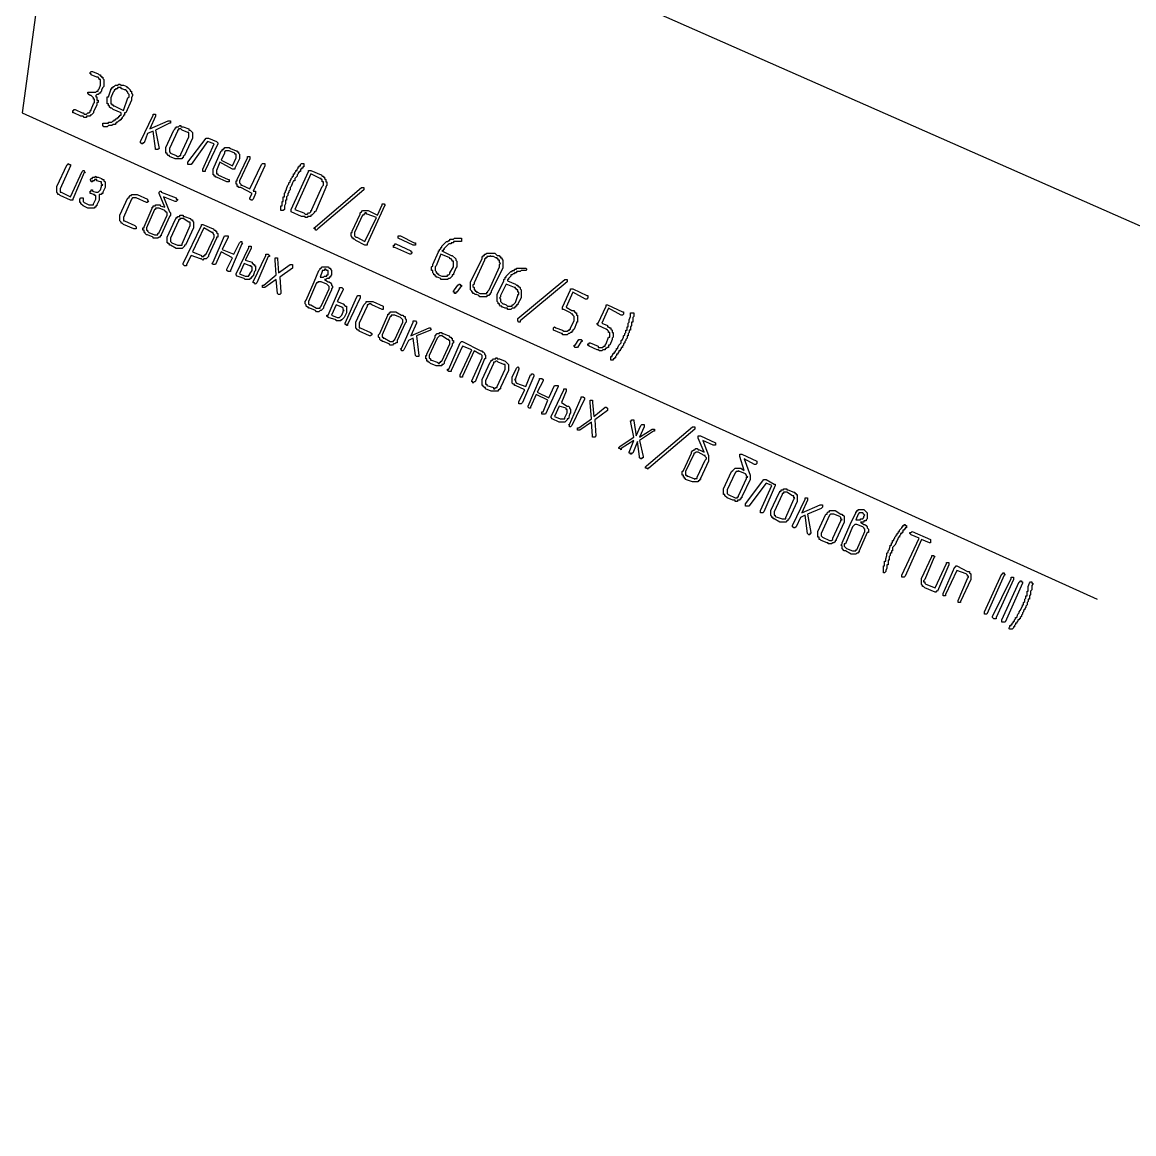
# Model space of a CAD drawing. Header units: millimetres. Extents: x 1 to 1188, y 1 to 840.
# Drawn here: x 312.5 to 373.9, y 490.7 to 552.1 of the extents above; entities that cross this region are included whole.
import ezdxf

# ---------------------------------------------------------------- set-up
doc = ezdxf.new("R2010")
doc.units = ezdxf.units.MM
doc.layers.add('GEOMETRY', color=7, linetype='Continuous')

msp = doc.modelspace()

# ---------------------------------------------------------------- linework, layer by layer
at = {"layer": 'GEOMETRY'}
for points in [[(315.221, 567.253), (312.491, 547.123), (371.864, 520.263)], [(339.097, 556.394), (488.068, 490.735)]]:
    msp.add_lwpolyline(points, dxfattribs=at)
for points in [[(316.555, 548.076), (316.555, 548.013), (316.618, 548.013), (316.618, 547.821), (316.681, 547.821), (316.681, 547.694), (316.618, 547.694), (316.618, 547.568), (316.428, 547.186), (316.428, 547.123), (316.301, 546.996), (316.238, 546.996), (316.238, 546.932), (316.046, 546.932), (316.046, 546.869), (315.919, 546.869), (315.856, 546.932), (315.729, 546.932), (315.348, 547.123), (315.284, 547.123), (315.284, 547.251), (315.348, 547.251), (315.348, 547.314), (315.411, 547.314), (315.793, 547.123), (315.856, 547.123), (315.919, 547.059), (316.046, 547.059), (316.11, 547.123), (316.173, 547.123), (316.238, 547.186), (316.238, 547.251), (316.301, 547.251), (316.301, 547.314), (316.428, 547.631), (316.491, 547.694), (316.491, 547.885), (316.428, 547.885), (316.428, 547.948), (316.364, 548.013), (316.301, 548.076), (316.238, 548.076), (316.173, 548.139), (316.11, 548.203), (316.11, 548.266), (316.555, 548.266), (316.618, 548.33), (316.681, 548.33), (316.681, 548.393), (316.745, 548.456), (316.808, 548.647), (316.808, 548.965), (316.745, 548.965), (316.745, 549.028), (316.681, 549.092), (316.618, 549.092), (316.301, 549.219), (316.301, 549.282), (316.238, 549.282), (316.238, 549.345), (316.301, 549.409), (316.364, 549.409), (316.681, 549.282), (316.745, 549.219), (316.808, 549.219), (316.808, 549.155), (316.872, 549.155), (316.872, 549.092), (316.935, 549.092), (316.935, 549.028), (316.998, 548.965), (316.998, 548.583), (316.935, 548.52), (316.872, 548.393), (316.872, 548.33), (316.808, 548.266), (316.808, 548.203), (316.745, 548.203), (316.681, 548.139), (316.618, 548.139)], [(318.206, 547.123), (318.142, 547.123), (318.142, 546.996), (318.079, 546.996), (318.079, 546.932), (318.015, 546.869), (318.015, 546.806), (317.952, 546.806), (317.952, 546.742), (317.889, 546.742), (317.889, 546.679), (317.825, 546.679), (317.76, 546.615), (317.697, 546.615), (317.697, 546.552), (317.634, 546.552), (317.634, 546.489), (317.507, 546.489), (317.444, 546.425), (317.253, 546.425), (317.19, 546.36), (316.998, 546.36), (316.935, 546.425), (316.935, 546.552), (317.253, 546.552), (317.253, 546.615), (317.444, 546.615), (317.507, 546.679), (317.57, 546.679), (317.57, 546.742), (317.634, 546.742), (317.697, 546.806), (317.76, 546.806), (317.76, 546.869), (317.825, 546.869), (317.825, 546.932), (317.889, 546.932), (317.889, 546.996), (317.952, 546.996), (317.952, 547.123), (317.507, 547.314), (317.444, 547.377), (317.38, 547.377), (317.317, 547.441), (317.317, 547.504), (317.253, 547.504), (317.253, 547.631), (317.19, 547.631), (317.19, 548.013), (317.253, 548.013), (317.38, 548.393), (317.38, 548.456), (317.444, 548.456), (317.444, 548.52), (317.507, 548.52), (317.507, 548.583), (317.57, 548.583), (317.634, 548.647), (317.76, 548.647), (317.825, 548.71), (317.889, 548.71), (317.952, 548.647), (318.079, 548.647), (318.269, 548.583), (318.269, 548.52), (318.332, 548.52), (318.459, 548.393), (318.459, 548.33), (318.523, 548.33), (318.523, 548.203), (318.586, 548.139), (318.586, 548.076), (318.523, 547.948), (318.523, 547.821)], [(318.079, 547.251), (318.332, 547.948), (318.396, 548.013), (318.396, 548.139), (318.332, 548.203), (318.332, 548.266), (318.206, 548.393), (318.142, 548.393), (318.015, 548.456), (317.952, 548.456), (317.952, 548.52), (317.76, 548.52), (317.76, 548.456), (317.634, 548.456), (317.634, 548.393), (317.57, 548.393), (317.57, 548.33), (317.507, 548.266), (317.38, 547.948), (317.38, 547.631), (317.444, 547.631), (317.444, 547.568), (317.507, 547.568), (317.507, 547.504), (317.57, 547.504)], [(319.856, 546.17), (320.047, 545.155), (319.983, 545.091), (319.856, 545.091), (319.856, 545.155), (319.73, 546.107), (319.413, 545.98), (319.221, 545.472), (319.158, 545.472), (319.158, 545.408), (319.094, 545.408), (319.031, 545.472), (319.031, 545.535), (319.73, 546.996), (319.73, 547.059), (319.856, 547.059), (319.856, 546.932), (319.539, 546.234), (320.555, 546.679), (320.682, 546.679), (320.682, 546.552), (320.619, 546.552)], [(321.444, 544.773), (321.381, 544.71), (321.381, 544.646), (321.317, 544.646), (321.317, 544.583), (320.935, 544.583), (320.619, 544.71), (320.619, 544.773), (320.555, 544.773), (320.492, 544.838), (320.492, 544.901), (320.428, 544.901), (320.428, 545.218), (320.872, 546.17), (320.935, 546.234), (320.935, 546.297), (321, 546.297), (321, 546.36), (321.127, 546.36), (321.19, 546.425), (321.254, 546.425), (321.254, 546.36), (321.381, 546.36), (321.698, 546.234), (321.698, 546.17), (321.761, 546.17), (321.826, 546.107), (321.889, 546.044), (321.889, 545.727)], [(321.254, 544.838), (321.698, 545.79), (321.698, 546.044), (321.634, 546.044), (321.317, 546.17), (321.254, 546.234), (321.127, 546.234), (321.127, 546.17), (321.064, 546.17), (321.064, 546.107), (320.619, 545.155), (320.619, 544.964), (320.682, 544.901), (321, 544.773), (321.064, 544.71), (321.127, 544.71), (321.19, 544.773), (321.254, 544.773)], [(322.588, 543.948), (322.588, 543.884), (322.46, 543.884), (322.46, 544.011), (323.095, 545.408), (322.714, 545.535), (321.826, 544.266), (321.634, 544.266), (321.634, 544.393), (322.651, 545.727), (322.778, 545.727), (323.222, 545.535), (323.285, 545.472), (323.285, 545.408)], [(323.413, 544.393), (323.222, 543.948), (323.222, 543.757), (323.285, 543.757), (323.285, 543.694), (323.857, 543.44), (323.92, 543.44), (323.92, 543.314), (323.794, 543.314), (323.222, 543.567), (323.158, 543.567), (323.158, 543.631), (323.095, 543.631), (323.095, 543.694), (323.031, 543.694), (323.031, 544.011), (323.477, 545.028), (323.54, 545.028), (323.54, 545.091), (323.603, 545.091), (323.603, 545.155), (323.667, 545.155), (323.667, 545.218), (323.92, 545.218), (323.984, 545.155), (324.302, 545.028), (324.365, 545.028), (324.365, 544.964), (324.429, 544.964), (324.429, 544.901), (324.492, 544.838), (324.492, 544.583), (324.239, 544.076), (324.239, 544.011), (324.11, 544.011)], [(323.477, 544.519), (324.11, 544.202), (324.302, 544.646), (324.302, 544.838), (324.239, 544.838), (324.239, 544.901), (323.92, 545.028), (323.73, 545.028), (323.667, 544.964), (323.667, 544.901)], [(325.064, 542.932), (325.698, 544.266), (325.763, 544.329), (325.889, 544.329), (325.889, 544.202), (325.254, 542.805), (325.381, 542.805), (325.381, 542.678), (325.254, 542.36), (325.191, 542.297), (325.127, 542.297), (325.064, 542.36), (325.064, 542.423), (325.191, 542.678), (324.556, 542.995), (324.429, 542.995), (324.429, 543.059), (324.365, 543.059), (324.365, 543.185), (324.302, 543.185), (324.302, 543.377), (324.365, 543.377), (324.365, 543.44), (324.936, 544.646), (324.936, 544.71), (325.064, 544.71), (325.064, 544.583), (324.492, 543.377), (324.492, 543.25), (324.556, 543.185), (324.556, 543.122), (324.619, 543.122)], [(315.284, 542.36), (315.284, 542.297), (315.157, 542.297), (314.585, 542.552), (314.522, 542.615), (314.459, 542.615), (314.459, 542.678), (314.395, 542.742), (314.395, 543.059), (314.967, 544.266), (315.031, 544.266), (315.031, 544.329), (315.094, 544.266), (315.157, 544.266), (315.157, 544.202), (314.585, 542.932), (314.585, 542.742), (314.65, 542.742), (315.157, 542.488), (315.793, 543.884), (315.856, 543.948), (315.919, 543.948), (315.919, 543.884), (315.983, 543.821), (315.919, 543.821)], [(326.969, 541.789), (326.905, 541.726), (326.778, 541.726), (326.778, 541.98), (326.842, 541.98), (326.842, 542.233), (326.905, 542.233), (326.905, 542.488), (326.969, 542.488), (326.969, 542.678), (327.032, 542.742), (327.032, 542.805), (327.095, 542.869), (327.095, 542.932), (327.159, 543.122), (327.222, 543.185), (327.222, 543.25), (327.285, 543.314), (327.285, 543.377), (327.35, 543.44), (327.35, 543.504), (327.414, 543.567), (327.414, 543.631), (327.477, 543.631), (327.477, 543.757), (327.54, 543.757), (327.54, 543.821), (327.604, 543.884), (327.604, 543.948), (327.667, 543.948), (327.667, 544.011), (327.731, 544.076), (327.731, 544.139), (327.794, 544.139), (327.794, 544.202), (327.857, 544.202), (327.857, 544.266), (327.921, 544.329), (328.048, 544.329), (328.048, 544.139), (327.984, 544.139), (327.984, 544.076), (327.921, 544.076), (327.921, 544.011), (327.857, 544.011), (327.857, 543.884), (327.794, 543.884), (327.794, 543.821), (327.731, 543.821), (327.731, 543.757), (327.667, 543.694), (327.667, 543.631), (327.54, 543.504), (327.54, 543.377), (327.477, 543.377), (327.414, 543.25), (327.35, 543.059), (327.285, 542.995), (327.285, 542.869), (327.222, 542.805), (327.222, 542.742), (327.159, 542.678), (327.159, 542.552), (327.095, 542.488), (327.095, 542.297), (327.032, 542.297), (327.032, 542.106), (326.969, 541.98)], [(316.745, 542.552), (316.745, 542.297), (316.618, 542.043), (316.618, 541.98), (316.555, 541.98), (316.555, 541.916), (316.491, 541.916), (316.491, 541.853), (316.11, 541.853), (315.856, 541.98), (315.729, 542.106), (315.729, 542.17), (315.666, 542.17), (315.666, 542.36), (315.729, 542.423), (315.856, 542.423), (315.856, 542.233), (315.919, 542.17), (316.173, 542.043), (316.428, 542.043), (316.428, 542.106), (316.555, 542.36), (316.555, 542.552), (316.491, 542.552), (316.491, 542.615), (316.428, 542.615), (316.301, 542.678), (316.238, 542.678), (316.238, 542.805), (316.301, 542.805), (316.301, 542.869), (316.364, 542.869), (316.364, 542.805), (316.555, 542.742), (316.681, 542.742), (316.808, 542.869), (316.872, 543.059), (316.872, 543.122), (316.935, 543.122), (316.872, 543.185), (316.872, 543.314), (316.808, 543.314), (316.618, 543.377), (316.618, 543.44), (316.491, 543.44), (316.491, 543.377), (316.364, 543.377), (316.364, 543.314), (316.301, 543.314), (316.301, 543.377), (316.238, 543.44), (316.301, 543.504), (316.364, 543.504), (316.364, 543.567), (316.491, 543.567), (316.555, 543.631), (316.555, 543.567), (316.681, 543.567), (316.872, 543.504), (316.935, 543.44), (316.998, 543.44), (316.998, 543.377), (317.063, 543.314), (317.063, 542.995), (316.935, 542.742), (316.935, 542.678), (316.872, 542.678), (316.872, 542.615), (316.745, 542.615)], [(328.683, 541.663), (328.619, 541.663), (328.619, 541.598), (328.493, 541.471), (328.429, 541.471), (328.429, 541.408), (328.239, 541.408), (328.239, 541.344), (328.111, 541.344), (328.111, 541.408), (327.921, 541.408), (327.35, 541.663), (327.35, 541.789), (328.302, 543.884), (328.302, 543.948), (328.429, 543.948), (329.001, 543.694), (329.064, 543.631), (329.128, 543.631), (329.128, 543.567), (329.191, 543.567), (329.191, 543.504), (329.255, 543.44), (329.255, 543.314), (329.318, 543.314), (329.318, 543.122), (329.255, 543.059), (329.255, 542.995)], [(328.493, 541.789), (329.064, 543.059), (329.128, 543.122), (329.128, 543.314), (329.064, 543.314), (329.064, 543.44), (329.001, 543.44), (329.001, 543.504), (328.938, 543.504), (328.429, 543.757), (327.54, 541.789), (328.048, 541.598), (328.111, 541.535), (328.239, 541.535), (328.302, 541.598), (328.366, 541.598), (328.429, 541.663), (328.429, 541.726), (328.493, 541.726)], [(320.619, 541.663), (320.682, 541.598), (320.682, 541.471), (320.619, 541.408), (320.173, 540.392), (320.173, 540.329), (320.11, 540.329), (320.11, 540.265), (320.047, 540.265), (319.983, 540.202), (319.73, 540.202), (319.73, 540.265), (319.413, 540.392), (319.348, 540.392), (319.285, 540.456), (319.285, 540.519), (319.221, 540.519), (319.221, 540.646), (319.158, 540.646), (319.158, 540.773), (319.221, 540.773), (319.221, 540.836), (319.666, 541.853), (319.666, 541.916), (319.73, 541.916), (319.73, 541.98), (319.856, 541.98), (319.856, 542.043), (320.11, 542.043), (320.11, 541.98), (320.365, 541.916), (320.047, 542.678), (320.047, 542.742), (320.11, 542.805), (320.173, 542.805), (320.173, 542.742), (321, 542.423), (321, 542.36), (321.064, 542.36), (321.064, 542.297), (321, 542.233), (320.935, 542.233), (320.302, 542.488)], [(331.351, 542.869), (328.81, 540.709), (328.746, 540.646), (328.683, 540.646), (328.683, 540.709), (328.619, 540.709), (328.619, 540.773), (328.683, 540.836), (331.223, 542.995), (331.351, 542.995)], [(318.651, 540.709), (318.079, 540.964), (318.015, 541.027), (317.952, 541.027), (317.952, 541.091), (317.889, 541.154), (317.889, 541.471), (318.332, 542.423), (318.396, 542.423), (318.396, 542.488), (318.459, 542.552), (318.523, 542.552), (318.523, 542.615), (318.841, 542.615), (319.413, 542.36), (319.413, 542.297), (319.476, 542.233), (319.413, 542.233), (319.413, 542.17), (319.348, 542.17), (318.777, 542.423), (318.586, 542.423), (318.523, 542.36), (318.079, 541.344), (318.079, 541.154), (318.142, 541.154), (318.714, 540.901), (318.777, 540.836), (318.777, 540.709)], [(320.047, 540.519), (320.492, 541.471), (320.492, 541.598), (320.428, 541.663), (320.365, 541.726), (320.047, 541.853), (319.856, 541.853), (319.856, 541.789), (319.793, 541.789), (319.348, 540.773), (319.348, 540.646), (319.413, 540.646), (319.413, 540.582), (319.476, 540.519), (319.793, 540.392), (319.983, 540.392), (319.983, 540.456)], [(332.113, 541.471), (332.366, 542.043), (332.366, 542.106), (332.493, 542.106), (332.493, 542.043), (332.556, 542.043), (332.493, 541.98), (331.541, 539.884), (331.541, 539.82), (331.414, 539.82), (330.906, 540.075), (330.842, 540.139), (330.779, 540.139), (330.779, 540.202), (330.715, 540.202), (330.715, 540.265), (330.652, 540.329), (330.652, 540.519), (330.715, 540.519), (330.715, 540.582), (331.159, 541.535), (331.159, 541.598), (331.223, 541.663), (331.286, 541.726), (331.604, 541.726)], [(332.048, 541.344), (331.541, 541.535), (331.477, 541.598), (331.414, 541.598), (331.414, 541.535), (331.351, 541.535), (331.351, 541.471), (331.286, 541.471), (330.842, 540.519), (330.842, 540.329), (330.906, 540.265), (330.969, 540.265), (331.414, 540.01)], [(321.507, 539.82), (321.444, 539.82), (321.444, 539.757), (321.317, 539.63), (321, 539.63), (320.682, 539.82), (320.619, 539.82), (320.619, 539.884), (320.555, 539.884), (320.555, 539.947), (320.492, 539.947), (320.492, 540.265), (320.935, 541.218), (321, 541.281), (321, 541.344), (321.064, 541.344), (321.064, 541.408), (321.19, 541.408), (321.19, 541.471), (321.381, 541.471), (321.381, 541.408), (321.444, 541.408), (321.761, 541.281), (321.826, 541.218), (321.889, 541.218), (321.889, 541.154), (321.952, 541.091), (321.952, 540.773)], [(321.317, 539.884), (321.761, 540.901), (321.761, 541.091), (321.698, 541.091), (321.381, 541.281), (321.19, 541.281), (321.19, 541.218), (321.127, 541.218), (321.127, 541.154), (320.682, 540.202), (320.682, 540.01), (320.745, 539.947), (321.064, 539.82), (321.317, 539.82)], [(321.826, 539.248), (321.571, 538.741), (321.571, 538.678), (321.444, 538.678), (321.381, 538.741), (321.381, 538.805), (322.396, 540.901), (322.396, 540.964), (322.46, 540.964), (323.031, 540.709), (323.095, 540.646), (323.158, 540.646), (323.158, 540.582), (323.222, 540.582), (323.222, 540.519), (323.285, 540.456), (323.285, 540.265), (323.222, 540.265), (323.222, 540.202), (322.778, 539.248), (322.778, 539.185), (322.651, 539.058), (322.523, 539.058), (322.46, 538.995), (322.396, 539.058), (322.333, 539.058)], [(321.889, 539.44), (322.396, 539.248), (322.396, 539.185), (322.523, 539.185), (322.523, 539.248), (322.588, 539.248), (322.588, 539.313), (322.651, 539.313), (323.095, 540.265), (323.095, 540.392), (323.031, 540.456), (323.031, 540.519), (322.968, 540.519), (322.523, 540.773)], [(324.175, 539.313), (324.492, 539.947), (324.556, 540.01), (324.619, 540.01), (324.619, 539.947), (324.682, 539.884), (324.619, 539.884), (323.984, 538.423), (323.984, 538.36), (323.857, 538.36), (323.794, 538.423), (323.794, 538.488), (324.11, 539.122), (323.477, 539.44), (323.158, 538.741), (323.031, 538.741), (322.968, 538.805), (323.031, 538.868), (323.667, 540.329), (323.857, 540.329), (323.857, 540.265), (323.54, 539.567)], [(334.081, 539.82), (333.255, 540.202), (333.255, 540.329), (333.382, 540.329), (334.144, 539.947), (334.207, 539.947), (334.207, 539.82)], [(324.809, 538.995), (325.191, 538.868), (325.191, 538.805), (325.254, 538.805), (325.254, 538.741), (325.318, 538.741), (325.318, 538.678), (325.381, 538.678), (325.381, 538.423), (325.318, 538.36), (325.254, 538.106), (325.191, 538.106), (325.191, 538.043), (325.127, 538.043), (325.127, 537.979), (325.064, 537.979), (325.064, 537.916), (324.809, 537.916), (324.746, 537.979), (324.365, 538.106), (324.302, 538.169), (324.302, 538.233), (325.001, 539.694), (325.001, 539.757), (325.127, 539.757), (325.127, 539.63)], [(333.89, 539.313), (333.065, 539.694), (333.002, 539.694), (333.002, 539.82), (333.065, 539.82), (333.065, 539.884), (333.128, 539.884), (333.954, 539.503), (333.954, 539.44), (334.017, 539.44), (334.017, 539.377), (333.954, 539.313)], [(335.478, 539.44), (335.478, 539.503), (335.541, 539.503), (335.541, 539.567), (335.605, 539.63), (335.605, 539.694), (335.668, 539.694), (335.668, 539.757), (335.922, 540.01), (335.985, 540.01), (336.048, 540.075), (336.113, 540.075), (336.113, 540.139), (336.303, 540.139), (336.367, 540.202), (336.747, 540.202), (336.747, 540.01), (336.303, 540.01), (336.303, 539.947), (336.177, 539.947), (336.177, 539.884), (336.048, 539.884), (335.795, 539.63), (335.795, 539.567), (335.731, 539.567), (335.731, 539.503), (335.668, 539.503), (336.177, 539.248), (336.24, 539.248), (336.43, 539.058), (336.43, 538.995), (336.494, 538.931), (336.494, 538.614), (336.43, 538.551), (336.303, 538.233), (336.303, 538.169), (336.24, 538.169), (336.24, 538.106), (336.113, 537.979), (336.048, 537.979), (335.985, 537.916), (335.605, 537.916), (335.605, 537.979), (335.414, 538.043), (335.351, 538.043), (335.351, 538.106), (335.288, 538.106), (335.288, 538.169), (335.223, 538.169), (335.223, 538.233), (335.16, 538.296), (335.16, 538.423), (335.096, 538.423), (335.096, 538.614), (335.16, 538.678), (335.16, 538.741)], [(325.444, 537.726), (325.381, 537.661), (325.318, 537.726), (325.254, 537.726), (325.254, 537.789), (325.953, 539.248), (325.953, 539.313), (326.08, 539.313), (326.143, 539.248), (326.143, 539.185), (326.08, 539.185)], [(326.715, 538.043), (326.778, 537.217), (326.778, 537.154), (326.715, 537.09), (326.652, 537.09), (326.588, 537.154), (326.523, 537.916), (325.889, 537.471), (325.763, 537.471), (325.763, 537.598), (325.826, 537.598), (326.523, 538.169), (326.46, 538.995), (326.46, 539.122), (326.588, 539.122), (326.588, 539.058), (326.652, 538.296), (327.285, 538.741), (327.414, 538.741), (327.414, 538.551)], [(335.605, 539.313), (335.351, 538.678), (335.288, 538.614), (335.288, 538.423), (335.351, 538.36), (335.351, 538.296), (335.414, 538.296), (335.414, 538.233), (335.478, 538.233), (335.478, 538.169), (335.668, 538.106), (335.985, 538.106), (335.985, 538.169), (336.048, 538.169), (336.113, 538.233), (336.113, 538.296), (336.303, 538.614), (336.303, 538.931), (336.24, 538.931), (336.24, 538.995), (336.177, 539.058), (336.113, 539.058), (336.113, 539.122)], [(338.398, 537.281), (338.398, 537.217), (338.335, 537.154), (338.335, 537.09), (338.271, 537.09), (338.271, 537.027), (338.144, 537.027), (338.144, 536.964), (337.764, 536.964), (337.701, 537.027), (337.573, 537.09), (337.509, 537.09), (337.446, 537.154), (337.382, 537.154), (337.382, 537.217), (337.319, 537.217), (337.319, 537.281), (337.256, 537.344), (337.256, 537.789), (337.891, 539.058), (337.891, 539.185), (337.954, 539.185), (337.954, 539.248), (338.018, 539.248), (338.018, 539.313), (338.081, 539.313), (338.144, 539.377), (338.589, 539.377), (338.716, 539.248), (338.843, 539.248), (338.843, 539.185), (338.906, 539.185), (338.906, 539.122), (338.97, 539.122), (338.97, 539.058), (339.033, 538.995), (339.033, 538.551)], [(338.271, 537.344), (338.843, 538.614), (338.843, 538.741), (338.906, 538.805), (338.843, 538.868), (338.843, 538.995), (338.78, 538.995), (338.78, 539.058), (338.716, 539.058), (338.716, 539.122), (338.653, 539.122), (338.526, 539.185), (338.398, 539.185), (338.335, 539.248), (338.335, 539.185), (338.144, 539.185), (338.144, 539.122), (338.081, 539.122), (338.081, 539.058), (338.018, 539.058), (338.018, 538.995), (337.446, 537.726), (337.446, 537.661), (337.382, 537.598), (337.382, 537.534), (337.446, 537.471), (337.446, 537.344), (337.509, 537.344), (337.509, 537.281), (337.573, 537.281), (337.573, 537.217), (337.636, 537.217), (337.764, 537.154), (338.144, 537.154), (338.144, 537.217), (338.208, 537.217), (338.208, 537.281)], [(324.746, 538.805), (324.492, 538.233), (324.809, 538.106), (325.001, 538.106), (325.001, 538.169), (325.064, 538.169), (325.064, 538.233), (325.191, 538.423), (325.191, 538.614), (325.127, 538.614), (325.127, 538.678), (325.064, 538.678)], [(329.191, 537.916), (329.381, 537.789), (329.445, 537.789), (329.508, 537.726), (329.572, 537.661), (329.572, 537.598), (329.635, 537.534), (329.635, 537.471), (329.572, 537.407), (329.572, 537.344), (329.128, 536.392), (329.128, 536.328), (329.001, 536.202), (328.938, 536.202), (328.873, 536.138), (328.746, 536.138), (328.683, 536.202), (328.366, 536.328), (328.302, 536.328), (328.302, 536.392), (328.239, 536.392), (328.176, 536.455), (328.176, 536.519), (328.111, 536.582), (328.111, 536.709), (328.176, 536.772), (328.619, 537.789), (328.873, 538.423), (328.938, 538.488), (328.938, 538.551), (329.001, 538.551), (329.064, 538.614), (329.381, 538.614), (329.445, 538.551), (329.508, 538.551), (329.508, 538.488), (329.572, 538.423), (329.572, 538.169), (329.508, 538.106), (329.508, 538.043), (329.445, 538.043), (329.445, 537.979), (329.318, 537.979), (329.255, 537.916)], [(328.938, 538.043), (329.128, 538.043), (329.191, 538.106), (329.318, 538.106), (329.318, 538.169), (329.381, 538.169), (329.381, 538.423), (329.318, 538.423), (329.255, 538.488), (329.191, 538.488), (329.191, 538.423), (329.064, 538.423), (329.064, 538.36)], [(339.097, 537.852), (339.097, 537.916), (339.16, 537.979), (339.16, 538.043), (339.223, 538.043), (339.223, 538.106), (339.288, 538.169), (339.478, 538.36), (339.542, 538.36), (339.542, 538.423), (339.669, 538.423), (339.669, 538.488), (339.795, 538.488), (339.795, 538.551), (340.304, 538.551), (340.367, 538.488), (340.304, 538.423), (340.05, 538.423), (339.985, 538.36), (339.795, 538.36), (339.795, 538.296), (339.669, 538.296), (339.669, 538.233), (339.605, 538.233), (339.542, 538.169), (339.478, 538.169), (339.478, 538.106), (339.352, 537.979), (339.352, 537.916), (339.288, 537.916), (339.288, 537.852), (339.732, 537.661), (339.795, 537.598), (339.859, 537.598), (339.859, 537.534), (339.922, 537.534), (339.985, 537.471), (339.985, 537.407), (340.05, 537.344), (340.05, 536.9), (339.859, 536.582), (339.859, 536.519), (339.795, 536.519), (339.795, 536.455), (339.732, 536.455), (339.732, 536.392), (339.669, 536.392), (339.669, 536.328), (339.542, 536.328), (339.478, 536.265), (339.288, 536.265), (339.288, 536.328), (339.16, 536.328), (339.033, 536.392), (338.97, 536.392), (338.97, 536.455), (338.906, 536.455), (338.843, 536.519), (338.843, 536.582), (338.78, 536.582), (338.78, 536.645), (338.716, 536.709), (338.716, 537.09)], [(342.59, 537.789), (339.985, 535.63), (339.985, 535.566), (339.922, 535.566), (339.859, 535.63), (339.859, 535.756), (342.463, 537.916), (342.59, 537.916)], [(329.001, 536.455), (329.445, 537.407), (329.445, 537.534), (329.318, 537.661), (329.001, 537.789), (328.81, 537.789), (328.81, 537.726), (328.746, 537.726), (328.302, 536.709), (328.302, 536.582), (328.366, 536.519), (328.429, 536.519), (328.746, 536.328), (328.938, 536.328), (328.938, 536.392)], [(329.89, 536.709), (330.207, 536.582), (330.334, 536.455), (330.397, 536.455), (330.397, 536.073), (330.27, 535.82), (330.144, 535.693), (330.08, 535.693), (330.08, 535.63), (329.827, 535.63), (329.827, 535.693), (329.381, 535.82), (329.381, 535.883), (329.318, 535.883), (329.318, 535.947), (329.381, 535.947), (330.017, 537.407), (330.017, 537.471), (330.144, 537.471), (330.207, 537.407), (330.207, 537.344)], [(336.494, 537.217), (336.43, 537.217), (336.43, 537.154), (336.367, 537.154), (336.367, 537.217), (336.303, 537.217), (336.303, 537.281), (336.367, 537.344), (336.557, 537.598), (336.62, 537.661), (336.684, 537.661), (336.684, 537.598), (336.747, 537.598), (336.747, 537.534), (336.684, 537.471)], [(339.223, 537.661), (338.906, 537.027), (338.906, 536.964), (338.843, 536.9), (338.906, 536.835), (338.906, 536.709), (339.033, 536.582), (339.097, 536.582), (339.223, 536.519), (339.288, 536.455), (339.542, 536.455), (339.542, 536.519), (339.605, 536.519), (339.732, 536.645), (339.859, 537.027), (339.859, 537.09), (339.922, 537.09), (339.922, 537.217), (339.859, 537.217), (339.859, 537.344), (339.795, 537.344), (339.795, 537.407), (339.732, 537.407), (339.732, 537.471), (339.669, 537.471)], [(342.97, 535.185), (342.907, 535.121), (342.907, 535.058), (342.844, 535.058), (342.844, 534.994), (342.78, 534.994), (342.717, 534.931), (342.653, 534.931), (342.59, 534.868), (342.335, 534.868), (342.335, 534.931), (342.272, 534.931), (341.828, 535.121), (341.828, 535.248), (341.891, 535.313), (341.955, 535.248), (342.335, 535.121), (342.398, 535.058), (342.59, 535.058), (342.653, 535.121), (342.717, 535.121), (342.717, 535.185), (342.78, 535.185), (342.78, 535.248), (342.97, 535.63), (342.97, 535.883), (342.907, 535.947), (342.907, 536.01), (342.844, 536.01), (342.78, 536.073), (342.398, 536.265), (342.335, 536.265), (342.335, 536.392), (342.78, 537.344), (342.78, 537.407), (342.907, 537.407), (343.669, 537.027), (343.732, 537.027), (343.732, 536.9), (343.669, 536.835), (343.606, 536.835), (342.907, 537.217), (342.527, 536.392), (342.844, 536.202), (342.97, 536.202), (342.97, 536.138), (343.034, 536.138), (343.034, 536.073), (343.097, 536.073), (343.097, 535.947), (343.16, 535.947), (343.16, 535.566), (343.097, 535.566), (343.097, 535.503)], [(330.46, 535.439), (330.46, 535.376), (330.397, 535.376), (330.397, 535.439), (330.334, 535.439), (330.334, 535.503), (330.969, 536.964), (331.032, 537.027), (331.159, 537.027), (331.159, 536.9)], [(331.668, 534.804), (331.096, 535.058), (331.096, 535.121), (331.032, 535.121), (330.906, 535.248), (330.906, 535.566), (331.351, 536.519), (331.477, 536.645), (331.477, 536.709), (331.858, 536.709), (332.43, 536.455), (332.43, 536.265), (332.366, 536.265), (331.794, 536.519), (331.731, 536.582), (331.668, 536.582), (331.604, 536.519), (331.541, 536.519), (331.541, 536.455), (331.096, 535.503), (331.096, 535.248), (331.159, 535.248), (331.731, 534.994), (331.794, 534.931), (331.794, 534.868), (331.731, 534.804)], [(329.827, 536.519), (329.572, 535.947), (329.89, 535.82), (330.017, 535.82), (330.144, 535.947), (330.207, 536.138), (330.207, 536.202), (330.27, 536.202), (330.207, 536.265), (330.207, 536.328), (330.144, 536.392)], [(333.192, 534.551), (333.192, 534.423), (333.128, 534.423), (333.065, 534.359), (333.002, 534.359), (332.938, 534.296), (332.81, 534.296), (332.747, 534.359), (332.43, 534.486), (332.366, 534.486), (332.366, 534.551), (332.303, 534.551), (332.239, 534.614), (332.239, 534.677), (332.176, 534.741), (332.176, 534.868), (332.239, 534.931), (332.683, 535.947), (332.683, 536.01), (332.747, 536.01), (332.747, 536.073), (332.81, 536.073), (332.81, 536.138), (333.128, 536.138), (333.445, 535.947), (333.509, 535.947), (333.572, 535.883), (333.635, 535.883), (333.635, 535.756), (333.7, 535.693), (333.7, 535.566), (333.635, 535.503)], [(344.939, 534.296), (344.876, 534.296), (344.876, 534.169), (344.813, 534.169), (344.748, 534.106), (344.685, 534.106), (344.685, 534.042), (344.558, 534.042), (344.494, 533.979), (344.368, 533.979), (344.304, 534.042), (344.241, 534.042), (343.796, 534.232), (343.732, 534.296), (343.732, 534.359), (343.796, 534.359), (343.796, 534.423), (343.859, 534.423), (344.304, 534.232), (344.304, 534.169), (344.558, 534.169), (344.621, 534.232), (344.685, 534.232), (344.685, 534.296), (344.748, 534.359), (344.876, 534.741), (344.939, 534.741), (344.939, 534.994), (344.876, 534.994), (344.876, 535.058), (344.813, 535.121), (344.748, 535.185), (344.304, 535.376), (344.304, 535.439), (344.241, 535.439), (344.241, 535.503), (344.304, 535.503), (344.748, 536.455), (344.748, 536.519), (344.813, 536.519), (345.638, 536.138), (345.702, 536.138), (345.702, 536.01), (345.638, 535.947), (345.573, 535.947), (344.876, 536.328), (344.494, 535.503), (344.813, 535.376), (344.813, 535.313), (344.876, 535.313), (344.939, 535.248), (345.003, 535.248), (345.003, 535.185), (345.066, 535.121), (345.066, 534.994), (345.13, 534.994), (345.13, 534.741), (345.066, 534.677), (345.066, 534.614)], [(345.13, 533.534), (345.13, 533.47), (345.003, 533.47), (345.003, 533.66), (345.066, 533.66), (345.066, 533.725), (345.13, 533.789), (345.13, 533.852), (345.193, 533.852), (345.193, 533.915), (345.256, 533.915), (345.256, 533.979), (345.32, 534.042), (345.32, 534.106), (345.383, 534.106), (345.383, 534.169), (345.447, 534.296), (345.573, 534.423), (345.573, 534.551), (345.638, 534.614), (345.702, 534.741), (345.702, 534.804), (345.765, 534.868), (345.765, 534.931), (345.828, 534.994), (345.828, 535.121), (345.892, 535.121), (345.892, 535.313), (345.955, 535.313), (345.955, 535.503), (346.019, 535.566), (346.019, 535.693), (346.082, 535.883), (346.082, 536.073), (346.272, 536.073), (346.272, 535.883), (346.209, 535.82), (346.209, 535.566), (346.145, 535.566), (346.145, 535.376), (346.082, 535.313), (346.082, 535.121), (346.019, 535.121), (346.019, 534.994), (345.955, 534.931), (345.955, 534.804), (345.892, 534.804), (345.892, 534.677), (345.828, 534.614), (345.828, 534.551), (345.765, 534.486), (345.765, 534.423), (345.702, 534.359), (345.702, 534.296), (345.638, 534.232), (345.638, 534.169), (345.573, 534.169), (345.573, 534.106), (345.51, 534.042), (345.51, 533.979), (345.447, 533.979), (345.447, 533.915), (345.383, 533.852), (345.383, 533.789), (345.32, 533.789), (345.32, 533.725), (345.256, 533.66), (345.256, 533.597), (345.193, 533.597), (345.193, 533.534)], [(333.065, 534.614), (333.509, 535.566), (333.509, 535.693), (333.382, 535.82), (333.065, 535.947), (332.873, 535.947), (332.873, 535.883), (332.81, 535.883), (332.366, 534.868), (332.366, 534.741), (332.43, 534.741), (332.43, 534.677), (332.493, 534.677), (332.81, 534.486), (333.002, 534.486), (333.002, 534.551)], [(334.271, 534.804), (334.398, 533.725), (334.398, 533.66), (334.271, 533.66), (334.207, 533.725), (334.081, 534.677), (333.827, 534.551), (333.572, 534.042), (333.509, 533.979), (333.445, 533.979), (333.445, 534.042), (333.382, 534.106), (333.445, 534.106), (334.081, 535.566), (334.081, 535.63), (334.207, 535.63), (334.271, 535.566), (334.271, 535.503), (333.954, 534.804), (334.969, 535.248), (335.033, 535.248), (335.033, 535.185), (335.096, 535.185), (335.033, 535.121)], [(335.795, 533.344), (335.795, 533.28), (335.731, 533.217), (335.668, 533.217), (335.668, 533.153), (335.351, 533.153), (335.033, 533.28), (334.969, 533.344), (334.906, 533.344), (334.906, 533.407), (334.843, 533.407), (334.843, 533.534), (334.779, 533.534), (334.779, 533.725), (334.843, 533.725), (334.843, 533.789), (335.288, 534.741), (335.288, 534.804), (335.414, 534.931), (335.541, 534.931), (335.541, 534.994), (335.668, 534.994), (335.668, 534.931), (335.731, 534.931), (336.048, 534.804), (336.113, 534.741), (336.177, 534.741), (336.177, 534.677), (336.24, 534.677), (336.24, 534.551), (336.303, 534.551), (336.303, 534.423), (336.24, 534.359), (336.24, 534.296)], [(335.668, 533.407), (336.113, 534.359), (336.113, 534.551), (336.048, 534.551), (336.048, 534.614), (335.985, 534.614), (335.668, 534.804), (335.541, 534.804), (335.414, 534.677), (334.969, 533.725), (334.969, 533.597), (335.033, 533.534), (335.033, 533.47), (335.096, 533.47), (335.414, 533.344), (335.478, 533.28), (335.541, 533.28), (335.541, 533.344), (335.605, 533.344), (335.605, 533.407)], [(337.319, 534.042), (336.81, 534.232), (336.177, 532.898), (336.177, 532.835), (336.048, 532.835), (335.985, 532.898), (335.985, 532.963), (336.048, 532.963), (336.684, 534.423), (336.747, 534.486), (336.81, 534.486), (337.827, 533.979), (337.891, 533.979), (337.891, 533.915), (337.954, 533.915), (338.018, 533.852), (338.018, 533.789), (338.081, 533.725), (338.081, 533.534), (338.018, 533.534), (337.509, 532.264), (337.446, 532.264), (337.382, 532.201), (337.382, 532.264), (337.319, 532.264), (337.319, 532.328), (337.891, 533.597), (337.891, 533.725), (337.827, 533.789), (337.764, 533.789), (337.446, 533.979), (336.81, 532.581), (336.81, 532.518), (336.684, 532.518), (336.684, 532.645)], [(343.16, 534.169), (343.034, 534.169), (342.97, 534.232), (342.97, 534.296), (343.034, 534.296), (343.225, 534.614), (343.352, 534.614), (343.415, 534.551), (343.415, 534.486), (343.352, 534.486)], [(338.906, 531.946), (338.906, 531.883), (338.843, 531.883), (338.843, 531.819), (338.78, 531.819), (338.78, 531.756), (338.398, 531.756), (338.081, 531.883), (338.081, 531.946), (338.018, 531.946), (337.954, 532.01), (337.954, 532.073), (337.891, 532.073), (337.891, 532.391), (338.335, 533.344), (338.398, 533.407), (338.398, 533.47), (338.463, 533.47), (338.526, 533.534), (338.653, 533.534), (338.653, 533.597), (338.716, 533.597), (338.716, 533.534), (338.843, 533.534), (339.16, 533.407), (339.223, 533.344), (339.288, 533.28), (339.352, 533.217), (339.352, 532.898)], [(338.716, 532.01), (339.16, 532.963), (339.16, 533.217), (339.097, 533.217), (338.78, 533.344), (338.716, 533.407), (338.653, 533.407), (338.589, 533.344), (338.526, 533.344), (338.526, 533.28), (338.081, 532.328), (338.081, 532.138), (338.144, 532.138), (338.144, 532.073), (338.526, 531.946), (338.526, 531.883), (338.589, 531.883), (338.653, 531.946), (338.716, 531.946)], [(340.304, 532.01), (340.557, 532.645), (340.621, 532.645), (340.621, 532.708), (340.684, 532.708), (340.748, 532.645), (340.748, 532.581), (340.114, 531.121), (340.05, 531.057), (339.922, 531.057), (339.922, 531.184), (340.24, 531.819), (339.732, 532.073), (339.669, 532.073), (339.669, 532.138), (339.605, 532.138), (339.542, 532.201), (339.542, 532.518), (339.795, 533.027), (339.859, 533.09), (339.922, 533.027), (339.922, 532.963), (339.732, 532.455), (339.732, 532.391), (339.669, 532.391), (339.732, 532.328), (339.732, 532.264), (339.795, 532.201)], [(341.573, 531.376), (341.891, 532.073), (342.081, 532.073), (342.081, 532.01), (341.383, 530.485), (341.193, 530.485), (341.193, 530.614), (341.256, 530.614), (341.51, 531.248), (340.876, 531.566), (340.557, 530.867), (340.557, 530.804), (340.494, 530.804), (340.431, 530.867), (340.431, 530.931), (341.066, 532.391), (341.066, 532.455), (341.193, 532.455), (341.256, 532.391), (341.256, 532.328), (340.939, 531.693)], [(342.272, 531.121), (342.59, 530.931), (342.653, 530.931), (342.717, 530.867), (342.717, 530.804), (342.78, 530.74), (342.78, 530.55), (342.717, 530.485), (342.653, 530.232), (342.59, 530.232), (342.59, 530.169), (342.463, 530.042), (342.145, 530.042), (341.764, 530.232), (341.701, 530.295), (341.701, 530.359), (342.398, 531.819), (342.398, 531.883), (342.527, 531.883), (342.527, 531.756)], [(342.844, 529.852), (342.78, 529.788), (342.717, 529.788), (342.717, 529.852), (342.653, 529.915), (342.717, 529.915), (343.352, 531.376), (343.352, 531.439), (343.479, 531.439), (343.542, 531.376), (343.542, 531.311)], [(344.114, 530.169), (344.177, 529.28), (344.114, 529.216), (343.986, 529.216), (343.986, 529.28), (343.923, 530.042), (343.289, 529.597), (343.16, 529.597), (343.16, 529.723), (343.225, 529.723), (343.923, 530.232), (343.859, 531.121), (343.859, 531.248), (343.986, 531.248), (343.986, 531.121), (344.051, 530.359), (344.685, 530.867), (344.748, 530.867), (344.813, 530.804), (344.813, 530.677)], [(342.145, 530.931), (341.891, 530.359), (342.208, 530.232), (342.463, 530.232), (342.463, 530.295), (342.59, 530.55), (342.59, 530.74), (342.527, 530.74), (342.527, 530.804)], [(346.59, 529.216), (347.289, 529.66), (347.416, 529.66), (347.416, 529.533), (347.352, 529.533), (346.59, 529.026), (346.781, 528.136), (346.781, 528.073), (346.717, 528.073), (346.717, 528.009), (346.654, 528.009), (346.59, 528.073), (346.59, 528.136), (346.464, 528.963), (346.209, 528.327), (346.145, 528.327), (346.145, 528.264), (346.082, 528.264), (346.082, 528.327), (346.019, 528.327), (346.019, 528.391), (346.272, 529.026), (345.573, 528.581), (345.573, 528.518), (345.51, 528.581), (345.447, 528.581), (345.447, 528.644), (345.51, 528.708), (346.272, 529.216), (346.082, 530.105), (346.145, 530.105), (346.145, 530.169), (346.272, 530.169), (346.272, 530.105), (346.4, 529.28), (346.654, 529.852), (346.717, 529.915), (346.844, 529.915), (346.844, 529.788)], [(349.639, 529.66), (347.098, 527.502), (347.034, 527.502), (347.034, 527.439), (346.971, 527.502), (346.907, 527.502), (346.907, 527.565), (346.971, 527.629), (349.51, 529.788), (349.639, 529.788)], [(350.401, 528.201), (350.401, 527.882), (349.956, 526.93), (349.956, 526.867), (349.892, 526.867), (349.892, 526.803), (349.829, 526.803), (349.829, 526.74), (349.51, 526.74), (349.13, 526.867), (349.13, 526.93), (349.067, 526.93), (349.067, 526.994), (349.003, 526.994), (349.003, 527.12), (348.94, 527.12), (348.94, 527.31), (349.003, 527.375), (349.447, 528.327), (349.447, 528.391), (349.51, 528.454), (349.575, 528.518), (349.639, 528.518), (349.702, 528.581), (349.765, 528.581), (349.829, 528.518), (349.892, 528.518), (350.146, 528.391), (349.829, 529.153), (349.829, 529.28), (349.956, 529.28), (350.781, 528.898), (350.781, 528.771), (350.654, 528.771), (350.082, 529.026)], [(349.765, 526.994), (350.209, 527.946), (350.273, 528.009), (350.273, 528.073), (350.209, 528.136), (350.209, 528.201), (350.146, 528.201), (349.829, 528.391), (349.702, 528.391), (349.639, 528.327), (349.575, 528.327), (349.575, 528.264), (349.13, 527.31), (349.13, 527.12), (349.194, 527.12), (349.194, 527.057), (349.257, 527.057), (349.575, 526.93), (349.639, 526.867), (349.639, 526.93), (349.765, 526.93)], [(352.685, 527.12), (352.685, 526.867), (352.242, 525.914), (352.242, 525.851), (352.178, 525.851), (352.178, 525.788), (352.115, 525.788), (352.115, 525.723), (351.988, 525.723), (351.988, 525.66), (351.86, 525.66), (351.86, 525.723), (351.733, 525.723), (351.416, 525.851), (351.289, 525.978), (351.289, 526.041), (351.226, 526.041), (351.226, 526.358), (351.67, 527.31), (351.733, 527.375), (351.86, 527.502), (352.178, 527.502), (352.369, 527.375), (352.115, 528.136), (352.115, 528.264), (352.242, 528.264), (353.067, 527.882), (353.067, 527.756), (353.004, 527.692), (352.94, 527.692), (352.369, 528.009)], [(352.052, 525.978), (352.495, 526.93), (352.495, 526.994), (352.559, 526.994), (352.495, 527.057), (352.495, 527.12), (352.432, 527.184), (352.115, 527.31), (352.052, 527.31), (352.052, 527.375), (351.988, 527.31), (351.923, 527.31), (351.86, 527.247), (351.416, 526.295), (351.416, 526.105), (351.48, 526.041), (351.86, 525.851), (351.988, 525.851), (351.988, 525.914), (352.052, 525.914)], [(353.448, 525.089), (353.384, 525.026), (353.257, 525.026), (353.257, 525.152), (353.893, 526.548), (353.576, 526.677), (352.622, 525.406), (352.432, 525.406), (352.432, 525.533), (353.448, 526.867), (353.576, 526.867), (354.019, 526.613), (354.083, 526.613), (354.083, 526.548)], [(354.845, 524.707), (354.781, 524.644), (354.781, 524.581), (354.718, 524.581), (354.655, 524.517), (354.338, 524.517), (354.019, 524.707), (353.956, 524.707), (353.956, 524.771), (353.893, 524.771), (353.893, 524.834), (353.829, 524.898), (353.829, 525.152), (354.273, 526.105), (354.338, 526.168), (354.338, 526.231), (354.401, 526.231), (354.401, 526.295), (354.528, 526.295), (354.528, 526.358), (354.718, 526.358), (354.718, 526.295), (354.781, 526.295), (355.098, 526.168), (355.163, 526.168), (355.163, 526.105), (355.227, 526.105), (355.227, 526.041), (355.29, 526.041), (355.29, 525.66)], [(354.655, 524.771), (355.098, 525.788), (355.163, 525.851), (355.098, 525.851), (355.098, 525.978), (355.035, 525.978), (354.718, 526.168), (354.528, 526.168), (354.528, 526.105), (354.464, 526.105), (354.464, 526.041), (354.019, 525.089), (354.019, 524.898), (354.083, 524.898), (354.083, 524.834), (354.464, 524.707), (354.655, 524.707)], [(355.86, 524.961), (356.052, 523.945), (356.052, 523.882), (355.989, 523.882), (355.989, 523.819), (355.925, 523.819), (355.86, 523.882), (355.734, 524.898), (355.48, 524.771), (355.227, 524.264), (355.163, 524.2), (355.098, 524.2), (355.035, 524.264), (355.035, 524.327), (355.734, 525.788), (355.734, 525.851), (355.86, 525.851), (355.86, 525.723), (355.544, 525.026), (356.559, 525.469), (356.686, 525.469), (356.686, 525.343), (356.623, 525.279)], [(357.448, 523.565), (357.448, 523.502), (357.385, 523.502), (357.385, 523.438), (357.321, 523.373), (357.258, 523.373), (357.194, 523.31), (357.004, 523.31), (357.004, 523.373), (356.941, 523.373), (356.623, 523.502), (356.559, 523.565), (356.496, 523.565), (356.496, 523.692), (356.432, 523.692), (356.432, 524.009), (356.877, 524.961), (356.941, 524.961), (356.941, 525.026), (357.004, 525.089), (357.068, 525.089), (357.068, 525.152), (357.385, 525.152), (357.703, 524.961), (357.766, 524.961), (357.766, 524.898), (357.83, 524.898), (357.893, 524.834), (357.893, 524.517)], [(357.258, 523.628), (357.703, 524.581), (357.703, 524.644), (357.766, 524.644), (357.703, 524.707), (357.703, 524.771), (357.639, 524.834), (357.321, 524.961), (357.131, 524.961), (357.068, 524.898), (356.623, 523.882), (356.623, 523.755), (356.686, 523.692), (357.068, 523.502), (357.194, 523.502), (357.258, 523.565)], [(358.782, 524.517), (358.972, 524.39), (359.035, 524.39), (359.1, 524.327), (359.164, 524.264), (359.164, 524.2), (359.227, 524.135), (359.227, 523.945), (359.164, 523.945), (358.719, 522.93), (358.719, 522.866), (358.655, 522.866), (358.655, 522.803), (358.592, 522.803), (358.528, 522.739), (358.273, 522.739), (357.956, 522.93), (357.893, 522.93), (357.766, 523.056), (357.766, 523.183), (357.703, 523.247), (357.766, 523.31), (357.766, 523.373), (358.21, 524.39), (358.528, 525.026), (358.528, 525.089), (358.592, 525.089), (358.592, 525.152), (358.655, 525.152), (358.655, 525.216), (358.972, 525.216), (359.035, 525.152), (359.1, 525.089), (359.164, 525.026), (359.164, 524.707), (359.1, 524.644), (359.1, 524.581), (358.972, 524.581), (358.972, 524.517)], [(358.528, 524.644), (358.782, 524.644), (358.782, 524.707), (358.909, 524.707), (358.972, 524.771), (358.972, 524.834), (359.035, 524.898), (358.972, 524.961), (358.909, 525.026), (358.719, 525.026), (358.655, 524.961)], [(358.592, 522.993), (359.035, 524.009), (359.035, 524.135), (358.972, 524.2), (358.909, 524.264), (358.592, 524.39), (358.465, 524.39), (358.338, 524.264), (357.956, 523.31), (357.893, 523.31), (357.893, 523.183), (358.02, 523.056), (358.338, 522.93), (358.528, 522.93), (358.528, 522.993)], [(360.179, 521.851), (360.179, 521.786), (360.116, 521.723), (360.052, 521.723), (360.052, 522.104), (360.116, 522.104), (360.116, 522.358), (360.179, 522.358), (360.179, 522.485), (360.243, 522.676), (360.243, 522.803), (360.306, 522.866), (360.306, 522.93), (360.369, 522.993), (360.433, 523.183), (360.433, 523.247), (360.496, 523.247), (360.496, 523.373), (360.56, 523.373), (360.56, 523.502), (360.623, 523.502), (360.623, 523.565), (360.688, 523.628), (360.688, 523.692), (360.751, 523.755), (360.751, 523.819), (360.814, 523.819), (360.814, 523.882), (360.878, 523.945), (360.878, 524.009), (360.941, 524.009), (360.941, 524.072), (361.005, 524.135), (361.068, 524.2), (361.068, 524.264), (361.131, 524.264), (361.131, 524.327), (361.195, 524.327), (361.195, 524.39), (361.258, 524.39), (361.258, 524.327), (361.322, 524.327), (361.322, 524.2), (361.258, 524.2), (361.258, 524.135), (361.195, 524.135), (361.195, 524.072), (361.131, 524.072), (361.131, 523.945), (361.068, 523.945), (361.068, 523.882), (361.005, 523.882), (361.005, 523.819), (360.941, 523.755), (360.941, 523.692), (360.878, 523.692), (360.814, 523.502), (360.751, 523.438), (360.751, 523.373), (360.688, 523.247), (360.56, 523.12), (360.56, 522.93), (360.496, 522.93), (360.496, 522.803), (360.433, 522.803), (360.433, 522.676), (360.369, 522.613), (360.369, 522.421), (360.306, 522.421), (360.306, 522.168), (360.243, 522.168), (360.243, 521.977)], [(362.02, 523.628), (361.577, 523.819), (361.513, 523.882), (361.513, 523.945), (361.577, 523.945), (361.64, 524.009), (362.656, 523.565), (362.656, 523.373), (362.592, 523.373), (362.147, 523.565), (361.258, 521.532), (361.195, 521.469), (361.068, 521.469), (361.068, 521.596)], [(363.036, 520.707), (362.973, 520.707), (362.973, 520.644), (362.909, 520.644), (362.339, 520.897), (362.275, 520.96), (362.21, 520.96), (362.21, 521.025), (362.147, 521.089), (362.147, 521.406), (362.719, 522.613), (362.719, 522.676), (362.846, 522.676), (362.846, 522.613), (362.909, 522.613), (362.846, 522.548), (362.339, 521.342), (362.275, 521.279), (362.275, 521.215), (362.339, 521.215), (362.339, 521.152), (362.402, 521.089), (362.909, 520.897), (363.544, 522.231), (363.544, 522.294), (363.671, 522.294), (363.671, 522.168)], [(364.306, 520.135), (364.306, 520.072), (364.18, 520.072), (364.18, 520.198), (364.688, 521.406), (364.752, 521.469), (364.752, 521.532), (364.688, 521.532), (364.688, 521.596), (364.623, 521.659), (364.116, 521.851), (363.481, 520.517), (363.481, 520.453), (363.354, 520.453), (363.354, 520.58), (363.989, 522.041), (364.053, 522.041), (364.053, 522.104), (364.116, 522.104), (364.688, 521.786), (364.815, 521.786), (364.815, 521.723), (364.878, 521.659), (364.878, 521.342)], [(365.767, 519.438), (365.64, 519.438), (365.64, 519.564), (366.593, 521.659), (366.656, 521.659), (366.656, 521.723), (366.719, 521.723), (366.719, 521.659), (366.783, 521.596), (366.719, 521.596)], [(366.276, 519.246), (366.276, 519.183), (366.148, 519.183), (366.084, 519.246), (366.084, 519.31), (367.101, 521.406), (367.101, 521.469), (367.228, 521.469), (367.228, 521.342)], [(366.783, 518.993), (366.593, 518.993), (366.593, 519.119), (367.545, 521.215), (367.608, 521.215), (367.608, 521.279), (367.672, 521.279), (367.672, 521.215), (367.735, 521.215), (367.735, 521.152)], [(367.164, 518.611), (367.038, 518.611), (366.973, 518.676), (367.038, 518.739), (367.038, 518.802), (367.101, 518.802), (367.101, 518.866), (367.164, 518.866), (367.164, 518.929), (367.228, 518.993), (367.228, 519.056), (367.291, 519.056), (367.291, 519.119), (367.355, 519.183), (367.355, 519.246), (367.418, 519.246), (367.481, 519.438), (367.545, 519.501), (367.545, 519.564), (367.608, 519.628), (367.735, 519.881), (367.735, 519.945), (367.798, 519.945), (367.798, 520.072), (367.863, 520.135), (367.863, 520.263), (367.927, 520.327), (367.927, 520.453), (367.99, 520.453), (367.99, 520.707), (368.053, 520.707), (368.053, 520.96), (368.117, 521.152), (368.18, 521.215), (368.244, 521.215), (368.244, 521.152), (368.307, 521.152), (368.307, 521.089), (368.244, 521.025), (368.244, 520.77), (368.18, 520.707), (368.18, 520.517), (368.117, 520.453), (368.117, 520.263), (368.053, 520.263), (368.053, 520.135), (367.99, 520.072), (367.99, 519.945), (367.927, 519.881), (367.927, 519.818), (367.863, 519.755), (367.863, 519.691), (367.798, 519.628), (367.798, 519.564), (367.735, 519.501), (367.735, 519.438), (367.672, 519.373), (367.672, 519.31), (367.608, 519.246), (367.608, 519.183), (367.545, 519.183), (367.545, 519.119), (367.481, 519.119), (367.481, 519.056), (367.418, 518.993), (367.418, 518.929), (367.355, 518.929), (367.355, 518.866), (367.291, 518.802), (367.291, 518.739), (367.228, 518.739), (367.228, 518.676)]]:
    msp.add_lwpolyline(points, close=True, dxfattribs=at)

doc.saveas('drawing.dxf')
